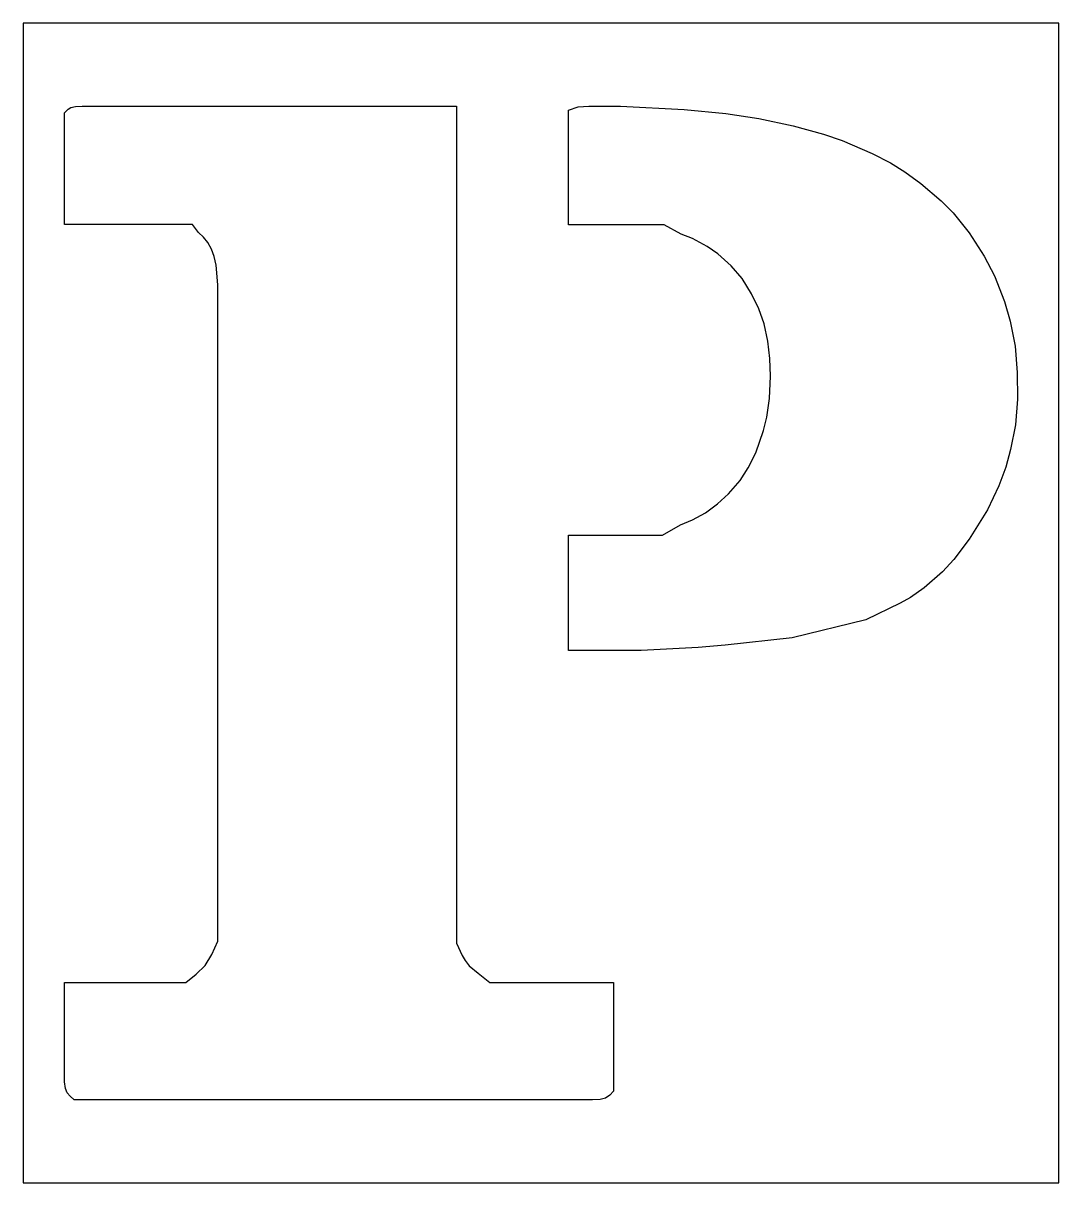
# Model space of a CAD drawing. Header units: inches. Extents: x 0 to 25, y 0 to 28.
import ezdxf

# ---------------------------------------------------------------- set-up
doc = ezdxf.new("R2010")
doc.units = ezdxf.units.IN
doc.header["$MEASUREMENT"] = 0
doc.layers.add('CUT', color=1, linetype='Continuous')

msp = doc.modelspace()

# ---------------------------------------------------------------- linework, layer by layer
at = {"layer": 'CUT'}
for points in [[(0, 0), (25, 0), (25, 28), (0, 28)], [(13.74, 2), (1.227, 2), (1.133, 2.093), (1.064, 2.175), (1.023, 2.278), (1, 2.44), (1, 4.837), (3.924, 4.837), (4.176, 5.036), (4.396, 5.247), (4.552, 5.512), (4.701, 5.832), (4.701, 21.686), (4.659, 22.16), (4.613, 22.367), (4.549, 22.544), (4.457, 22.708), (4.352, 22.837), (4.228, 22.945), (4.084, 23.139), (1, 23.139), (1, 25.838), (1.086, 25.923), (1.153, 25.967), (1.259, 25.992), (1.423, 26), (10.463, 26), (10.463, 5.783), (10.597, 5.492), (10.666, 5.368), (10.767, 5.239), (10.984, 5.06), (11.268, 4.84), (14.252, 4.84), (14.252, 2.211), (14.165, 2.119), (14.061, 2.044), (13.93, 2.011)], [(20.938, 24.627), (21.283, 24.411), (21.668, 24.132), (22.163, 23.714), (22.446, 23.421), (22.837, 22.935), (23.201, 22.371), (23.445, 21.903), (23.692, 21.281), (23.826, 20.803), (23.944, 20.2), (23.997, 19.564), (24, 18.919), (23.953, 18.305), (23.837, 17.708), (23.719, 17.278), (23.556, 16.832), (23.281, 16.247), (22.84, 15.542), (22.464, 15.054), (22.189, 14.756), (21.746, 14.363), (21.416, 14.136), (21.168, 13.992), (20.345, 13.593), (18.56, 13.157), (16.947, 12.981), (16.296, 12.926), (14.922, 12.856), (13.166, 12.856), (13.166, 15.638), (15.433, 15.638), (15.867, 15.888), (16.155, 16.006), (16.469, 16.18), (16.76, 16.391), (17.023, 16.636), (17.307, 16.959), (17.504, 17.26), (17.686, 17.624), (17.874, 18.168), (17.95, 18.491), (18.017, 18.935), (18.041, 19.478), (18.027, 19.904), (17.974, 20.325), (17.884, 20.742), (17.757, 21.103), (17.58, 21.469), (17.353, 21.833), (17.088, 22.142), (16.769, 22.431), (16.513, 22.609), (16.154, 22.801), (15.887, 22.906), (15.475, 23.133), (13.166, 23.133), (13.166, 25.897), (13.399, 25.979), (13.656, 26), (14.422, 25.997), (15.959, 25.918), (16.959, 25.816), (17.758, 25.695), (18.589, 25.52), (19.32, 25.318), (19.769, 25.164), (20.491, 24.857)]]:
    msp.add_lwpolyline(points, close=True, dxfattribs=at)

doc.saveas('drawing.dxf')
